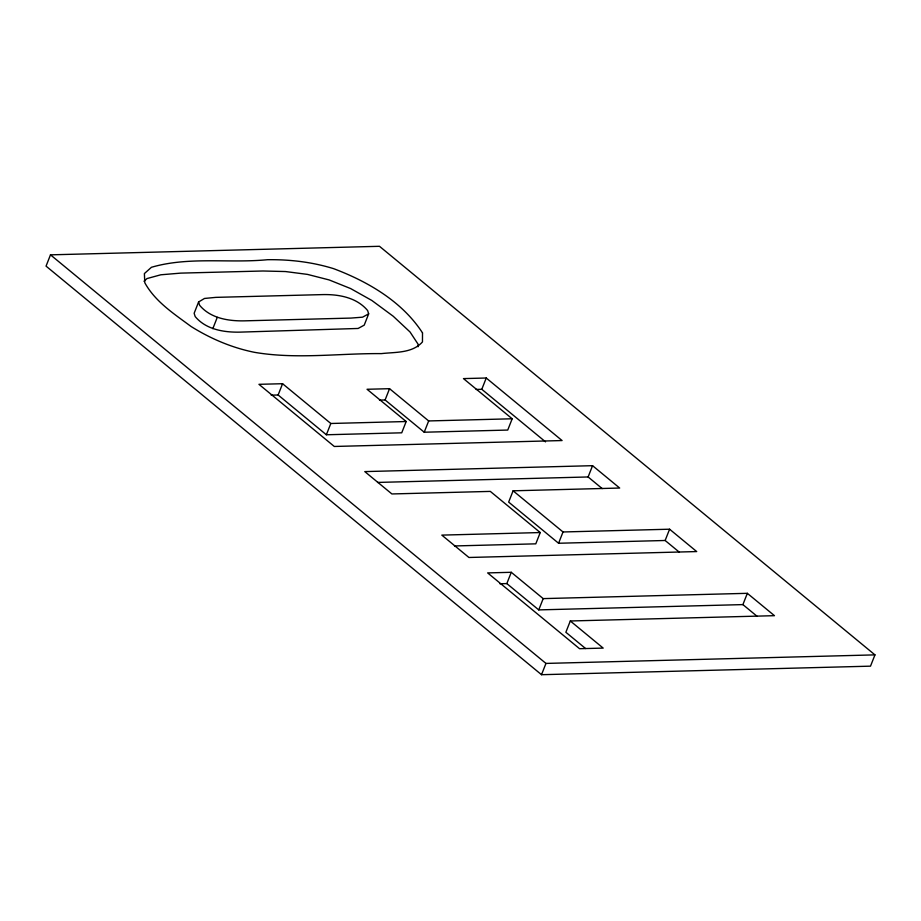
<?xml version="1.0" encoding="UTF-8"?>
<svg xmlns="http://www.w3.org/2000/svg" width="921" height="921" viewBox="0 0 921 921"><rect width="100%" height="100%" fill="white"/><g stroke="black" fill="none" stroke-linecap="round" stroke-linejoin="round"><path stroke-width="1.38" d="M418.053 346.757L418.065 344.178L410.041 331.986L393.209 316.237L371.831 300.465L350.625 288.561L329.165 279.938L307.499 274.4L285.498 271.545L263.026 270.993L180.723 273.123L160.807 274.792L146.992 278.568L143.975 281.262M50.494 254.841L46.05 266.123L541.513 674.702L870.506 666.159L874.95 654.877L379.487 246.298L50.494 254.841L545.957 663.419L874.95 654.877M198.591 301.984L194.147 313.267L195.183 316.571C205.993 329.557 223.872 332.446 239.863 332.136L358.108 328.463L364.221 325.136L368.665 313.854L367.629 310.55C356.692 297.425 338.721 294.202 322.488 294.605L215.848 297.368L204.474 298.462L198.591 301.984L199.627 305.288C210.437 318.275 228.316 321.164 244.307 320.853L350.947 318.079L362.552 317.181L368.665 313.854M212.82 328.67L217.264 317.388M278.13 394.994L282.574 383.712L330.812 423.487L406.173 421.53L401.729 432.812L326.368 434.77L278.13 394.994L271.177 395.167M326.368 434.77L330.812 423.487M385.105 399.967L389.548 388.685L428.668 420.943L512.18 418.779L507.736 430.061L424.224 432.225L385.105 399.967L379.487 400.117M424.224 432.225L428.668 420.943M476.111 389.445L481.798 389.295L486.242 378.013L562.075 440.549L334.3 446.466L258.951 384.322L282.574 383.712M454.49 545.957L535.792 543.839L540.236 532.557L490.317 491.4L391.897 493.955L364.785 471.598L592.56 465.681L619.672 488.038L513.101 490.812L508.657 502.095L558.575 543.252L665.146 540.489L679.249 552.116M499.884 583.764L506.826 583.58L511.27 572.298L543.194 598.615L747.345 593.32L774.457 615.677L570.306 620.984L565.862 632.267L585.583 648.534M558.575 543.252L563.019 531.97L669.59 529.207L696.702 551.564L468.927 557.481L441.815 535.113L540.236 532.557M377.529 482.431L588.116 476.963L592.56 465.681M506.826 583.58L538.75 609.898L543.194 598.615M541.513 674.702L545.957 663.419M665.146 540.489L669.59 529.207M538.75 609.898L742.902 604.602L747.345 593.32M486.242 378.013L463.47 378.6L512.18 418.779M389.548 388.685L367.053 389.272L406.173 421.53M511.27 572.298L487.646 572.908L579.562 648.706L603.186 648.096L570.306 620.984M481.798 389.295L545.543 441.861M588.116 476.963L602.219 488.591M742.902 604.602L757.004 616.23M513.101 490.812L563.019 531.97M422.509 332.895L422.463 341.933C412.24 353.434 395.316 352.006 381.352 353.618C339.147 353.25 296.493 359.489 254.576 352.34C231.965 347.804 210.61 338.686 191.084 326.495C174.081 313.877 155.269 301.766 144.793 282.747L144.39 273.572L151.435 267.286C188.932 256.326 229.053 263.441 267.47 259.71C289.839 259.4 312.207 262.036 333.609 268.656C367.87 281.561 402.27 301.593 422.509 332.895"/></g></svg>
